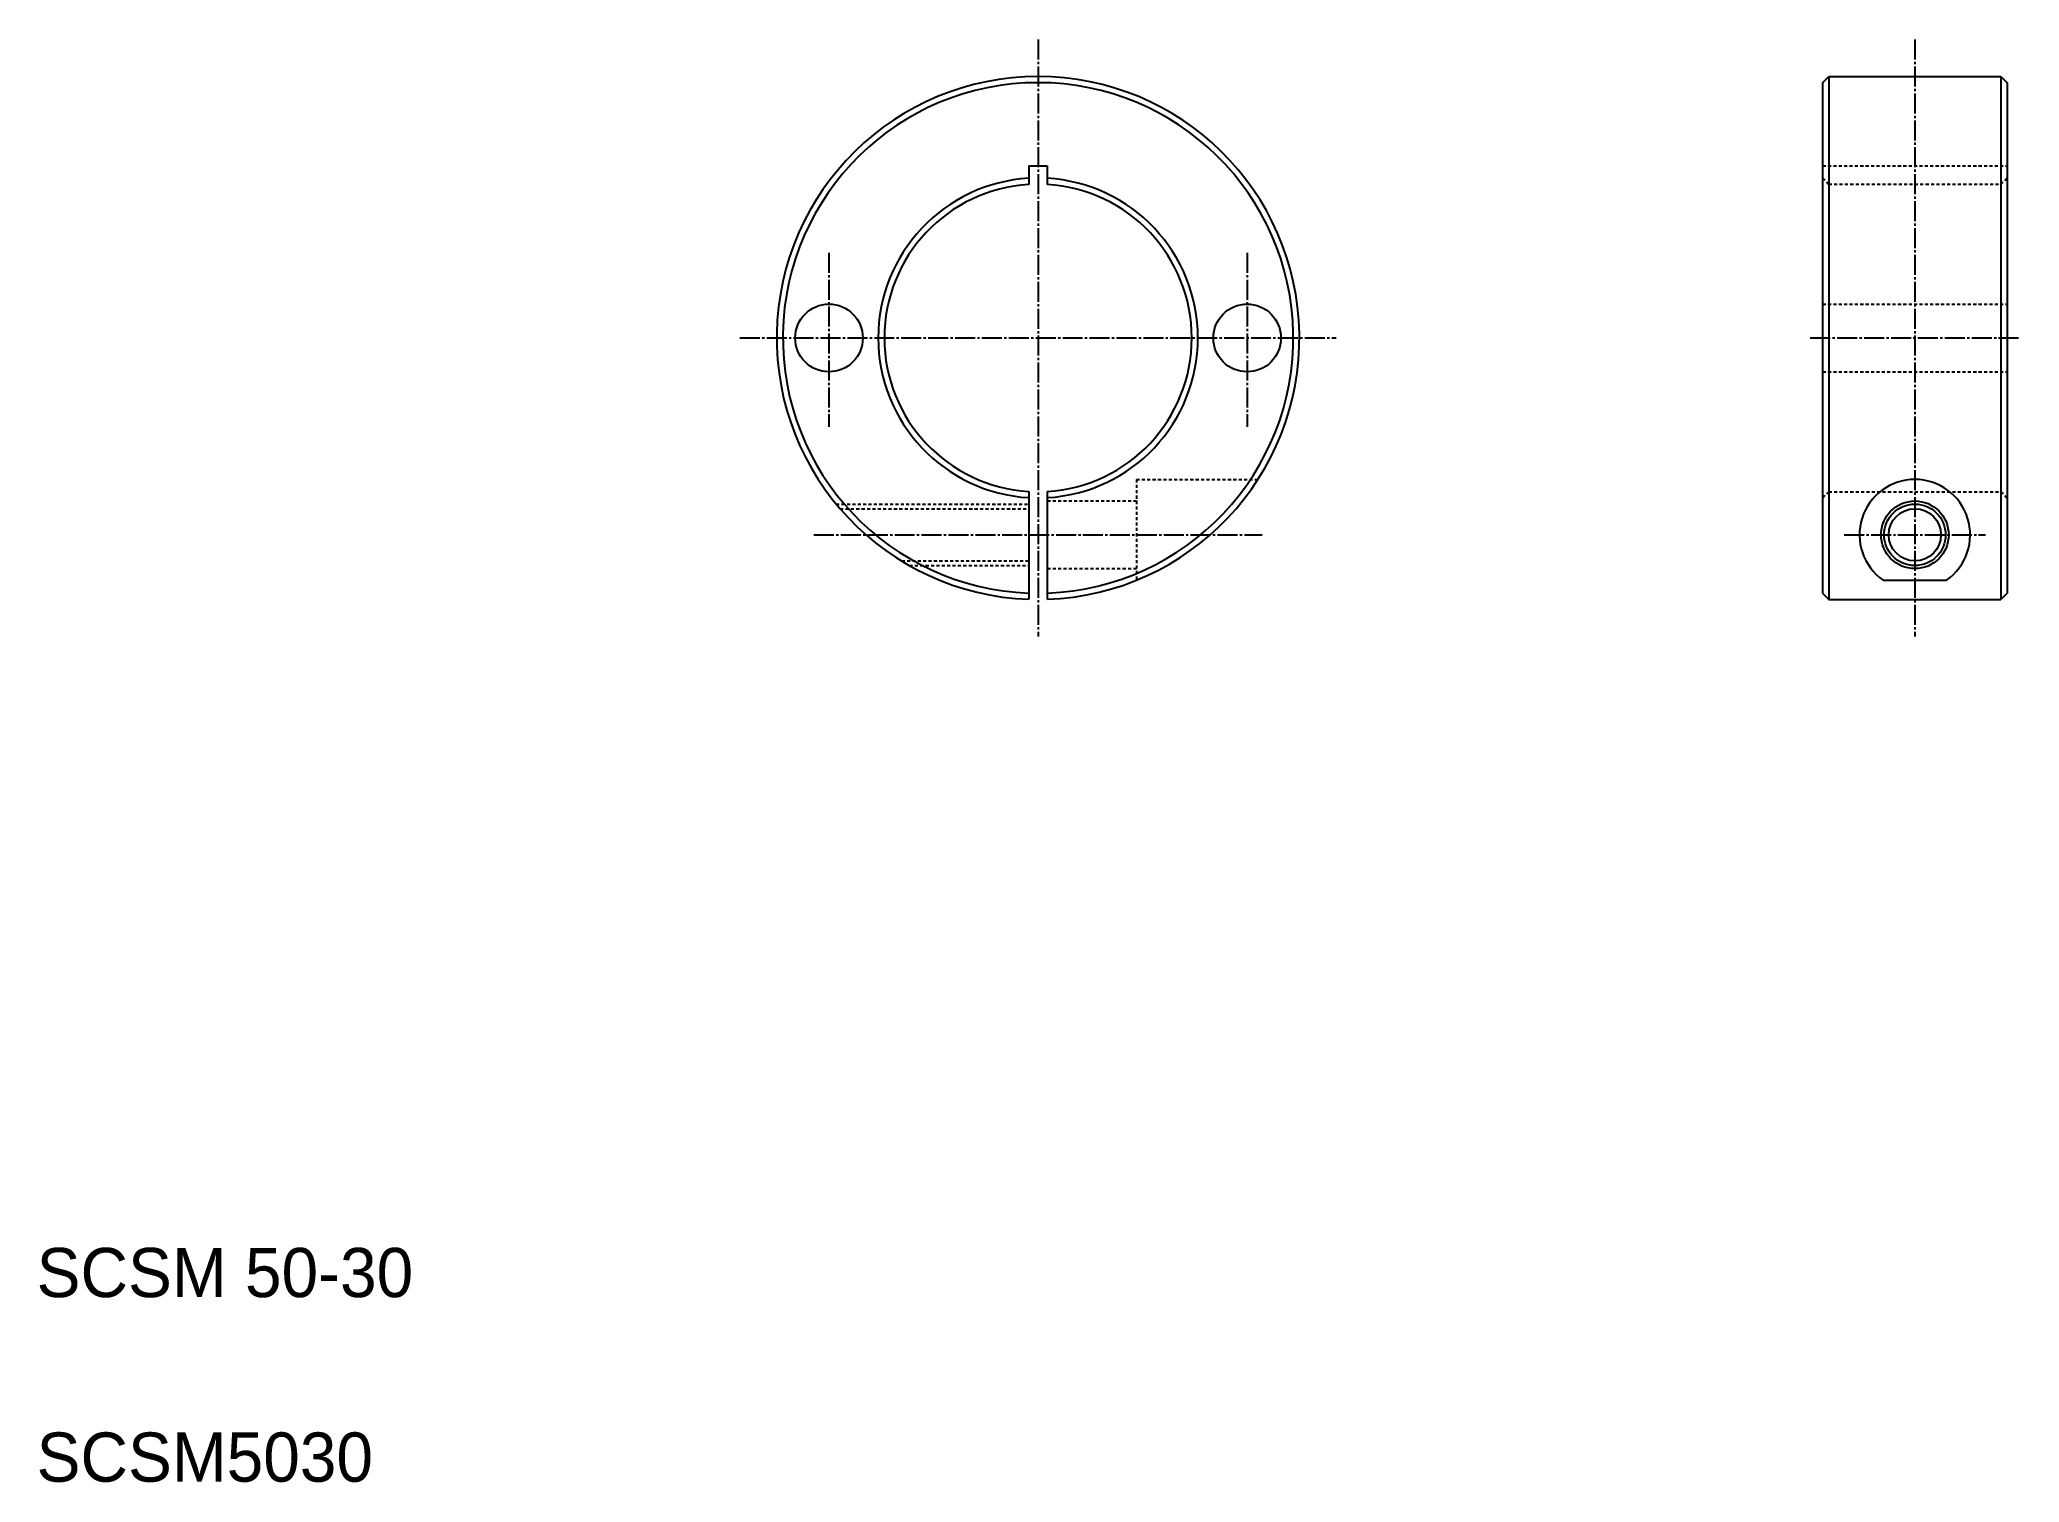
# Model space of a CAD drawing. Extents: x 20 to 342, y 20 to 254.
import ezdxf

# ---------------------------------------------------------------- set-up
doc = ezdxf.new("R2010")
doc.units = 0
doc.header["$LTSCALE"] = 0.25
doc.linetypes.add('CENTER', pattern=[17.5, 13, -1.5, 1.5, -1.5])
doc.linetypes.add('DASHED', pattern=[3.5, 2, -1.5])
doc.layers.get('0').update_dxf_attribs({"linetype": 'CONTINUOUS'})
doc.layers.add('CENTER', color=1, linetype='CENTER')

msp = doc.modelspace()

# ---------------------------------------------------------------- linework, layer by layer
at = {"color": 7, "linetype": 'CONTINUOUS'}
for p, q in [((310.429716, 247.415624), (311.429716, 248.415624)), ((311.429716, 248.415624), (339.429716, 248.415624)), ((311.429716, 248.415624), (311.429716, 163.415624)), ((339.429716, 248.415624), (340.429716, 247.415624)), ((339.429716, 248.415624), (339.429716, 163.415624)), ((310.429716, 247.415624), (310.429716, 164.415624)), ((340.429716, 247.415624), (340.429716, 164.415624)), ((181.352509, 233.915624), (181.352509, 230.870584)), ((181.352509, 233.915624), (184.352509, 233.915624)), ((184.352509, 233.915624), (184.352509, 230.870584)), ((181.352509, 180.960664), (181.352509, 163.442102)), ((184.352509, 180.960664), (184.352509, 163.442102)), ((310.429716, 164.415624), (311.429716, 163.415624)), ((320.268737, 166.542409), (330.590694, 166.542409)), ((340.429716, 164.41562), (339.429716, 163.41562)), ((311.429716, 163.415624), (339.429716, 163.415624))]:
    msp.add_line(p, q, dxfattribs=at)
at = {"color": 3, "linetype": 'DASHED'}
for p, q in [((310.429716, 233.915624), (340.429716, 233.915624)), ((310.429716, 231.915624), (311.429716, 230.915626)), ((339.429716, 230.915622), (340.429716, 231.915624)), ((311.429716, 230.915624), (339.429716, 230.915624)), ((310.429716, 211.415624), (340.429716, 211.415624)), ((310.429716, 200.415624), (340.429716, 200.415624)), ((198.852509, 182.915624), (218.591143, 182.915624)), ((198.852509, 182.915624), (198.852509, 166.542409)), ((311.429716, 180.915624), (310.429716, 179.915624)), ((311.429716, 180.915624), (339.429716, 180.915624)), ((339.429716, 180.915626), (340.429716, 179.915624)), ((150.031022, 178.915624), (181.352509, 178.915624)), ((150.662644, 178.165624), (181.352509, 178.165624)), ((184.352509, 179.415624), (198.852509, 179.415624)), ((160.66721, 169.665624), (181.352509, 169.665624)), ((161.941987, 168.915624), (181.352509, 168.915624)), ((184.352509, 168.415624), (198.852509, 168.415624))]:
    msp.add_line(p, q, dxfattribs=at)
for p, q in [((181.352509, 176.581023), (181.352509, 176.581123)), ((181.352509, 172.201383), (181.352609, 172.201383))]:
    msp.add_line(p, q)
at = {"color": 7, "linetype": 'CONTINUOUS'}
for centre, radius in [((148.852509, 205.915624), 5.5), ((216.852509, 205.915624), 5.5), ((325.429716, 173.915624), 5.5), ((325.429716, 173.915624), 4.25)]:
    msp.add_circle(centre, radius, dxfattribs=at)
at = {"color": 3, "linetype": 'CONTINUOUS'}
msp.add_circle((325.429716, 173.915624), 5, dxfattribs=at)
at = {"color": 7, "linetype": 'CONTINUOUS'}
for centre, radius, start, end in [((182.852509, 205.915624), 42.5, 272.02262, 267.97736), ((182.852509, 205.915624), 41.5, 272.07138, 267.92862), ((182.852509, 205.915624), 26, 93.307371, 266.69263), ((182.852509, 205.915624), 26, 273.30736, 86.69264), ((182.852509, 205.915624), 25, 93.439822, 266.56018), ((182.852509, 205.915624), 25, 273.43981, 86.560189), ((325.429716, 173.915624), 9, 304.990602, 235.009398)]:
    msp.add_arc(centre, radius, start, end, dxfattribs=at)
at = {"layer": 'CENTER', "color": 1, "linetype": 'CENTER'}
for p, q in [((182.852509, 254.415624), (182.852509, 157.415624)), ((325.429716, 254.415624), (325.429716, 157.415624)), ((148.852509, 219.755248), (148.852509, 191.470016)), ((216.852509, 219.755248), (216.852509, 191.470016)), ((134.352509, 205.915624), (231.352509, 205.915624)), ((308.429716, 205.915624), (342.429716, 205.915624)), ((146.407345, 173.915624), (219.297673, 173.915624)), ((313.929716, 173.915624), (336.929716, 173.915624))]:
    msp.add_line(p, q, dxfattribs=at)

# ---------------------------------------------------------------- texts
for s, p in [('SCSM 50-30', (20, 50)), ('SCSM5030', (20, 20))]:
    msp.add_text(s, height=8).set_placement(p)

doc.saveas('drawing.dxf')
